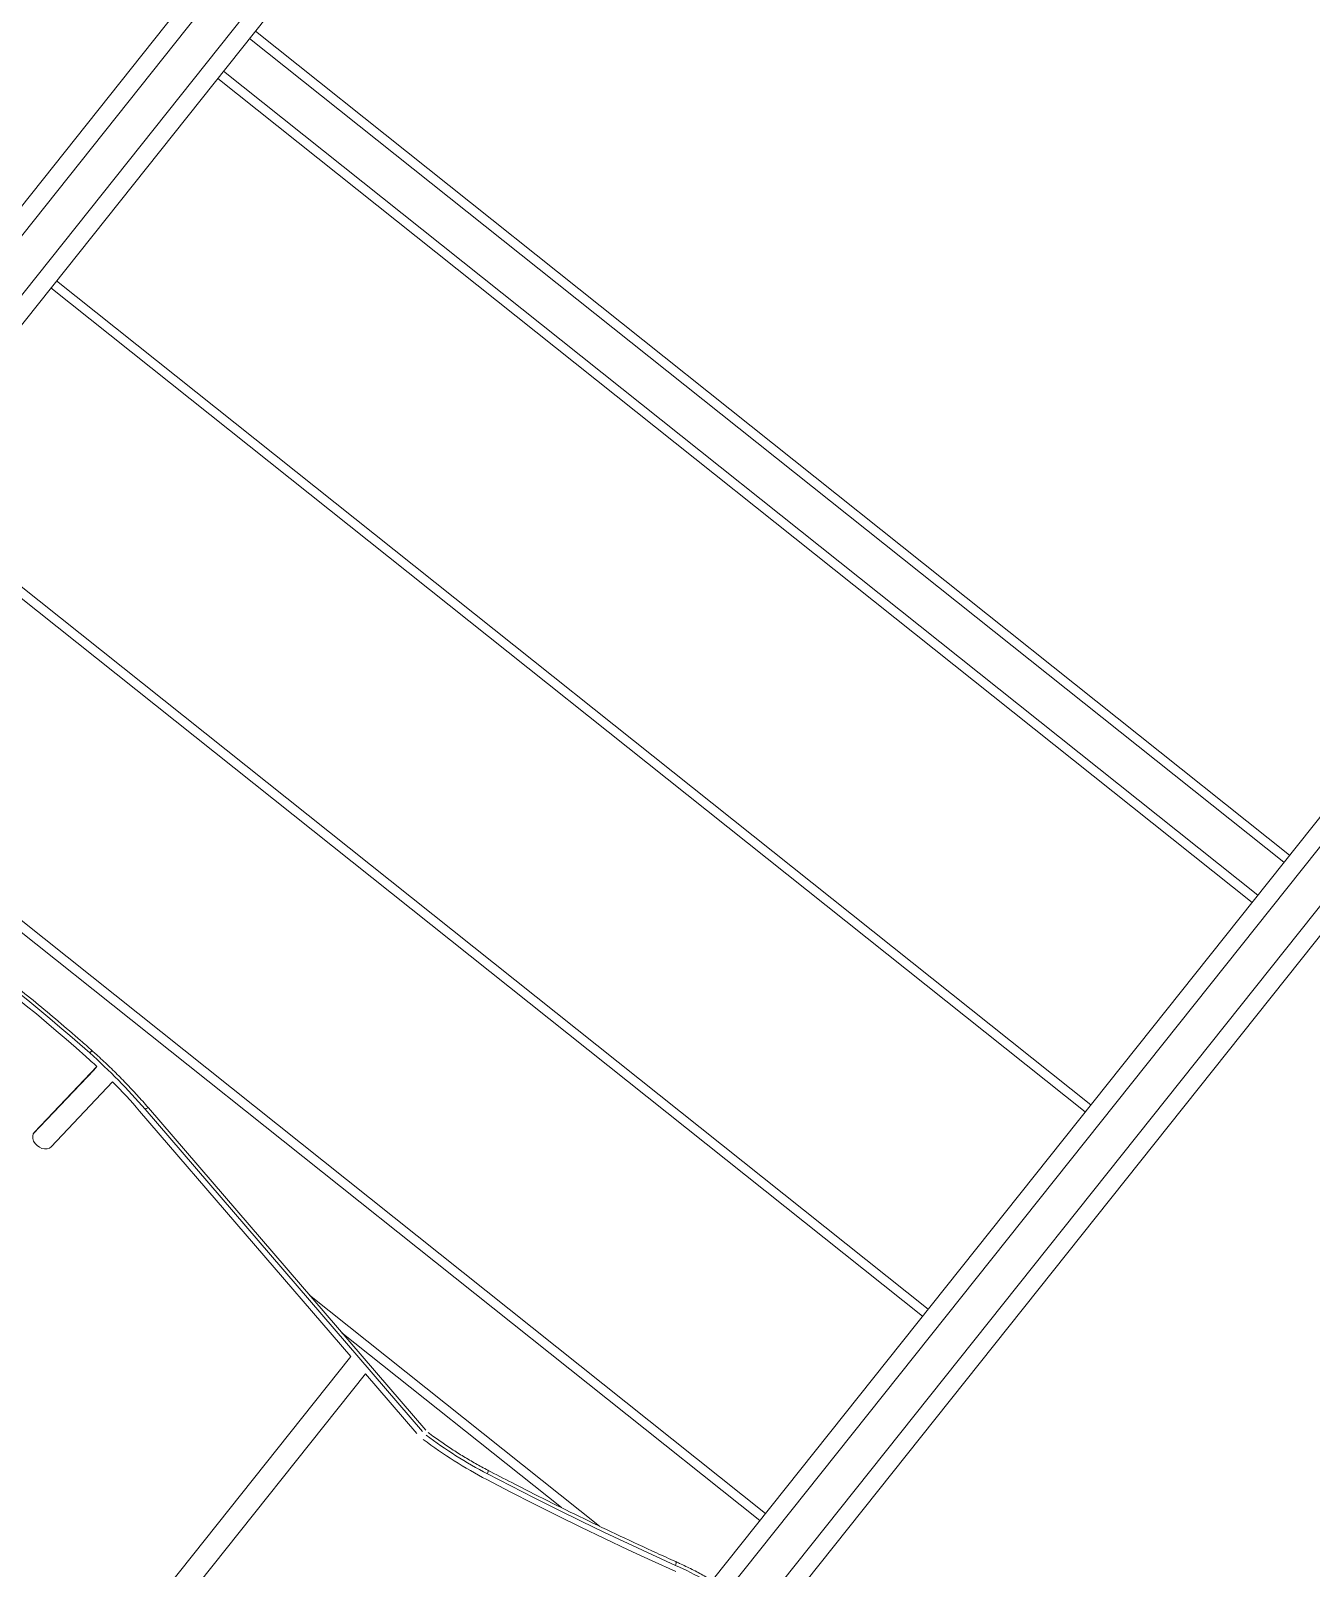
# Model space of a CAD drawing. Header units: millimetres. Extents: x -229914 to 856942, y -268655 to 87212.
# Drawn here: x -140543 to -139850, y 23899 to 24732 of the extents above; entities that cross this region are included whole.
import ezdxf

# ---------------------------------------------------------------- set-up
doc = ezdxf.new("R2010")
doc.units = ezdxf.units.MM

# ---------------------------------------------------------------- blocks, each defined once
blk = doc.blocks.new('Т912NEW')
at = {"color": 7, "linetype": 'Continuous', "lineweight": 15}
for p, q in [((-2987.25, 526.13), (-2987.25, 1056.96)), ((-2947.25, 1056.96), (-2947.25, 529.78)), ((-2231.25, 522.24), (-2231.25, 1056.96)), ((-2191.25, 1056.96), (-2191.25, 524.13)), ((-2231.25, 1019.17), (-2947.25, 1019.17)), ((-2947.25, 996.43), (-2231.25, 996.43)), ((-2231.25, 846.43), (-2947.25, 846.43)), ((-2231.25, 705.01), (-2947.25, 705.01)), ((-2231.25, 563.58), (-2947.25, 563.58)), ((-2669.52, 483.48), (-2665.31, 532.26)), ((-2669.4, 482.24), (-2665.31, 529.69)), ((-2665.31, 529.69), (-2665.31, 532.26)), ((-2657.54, 482.88), (-2653.39, 531.08)), ((-2459.81, 495.08), (-2632.09, 527.8)), ((-2404.18, 487.46), (-2630.4, 530.43)), ((-2403.25, 489.16), (-2629.47, 532.13)), ((-2498.03, 507.17), (-2297.33, 507.17)), ((-2459.81, 495.08), (-2459.81, 247.93)), ((-2447.81, 492.8), (-2447.81, 247.93)), ((-2405.86, 484.83), (-2447.81, 492.8))]:
    blk.add_line(p, q, dxfattribs=at)
at = {"color": 8, "linetype": 'Continuous', "lineweight": 15}
for p, q in [((-2977.25, 1049.89), (-2977.25, 527.1)), ((-2957.25, 528.9), (-2957.25, 1049.89)), ((-2221.25, 1049.89), (-2221.25, 523.56)), ((-2201.25, 524.56), (-2201.25, 1049.89)), ((-2947.25, 1024.17), (-2231.25, 1024.17)), ((-2231.25, 991.43), (-2947.25, 991.43)), ((-2947.25, 851.43), (-2231.25, 851.43)), ((-2947.25, 710.01), (-2231.25, 710.01)), ((-2947.25, 568.58), (-2231.25, 568.58)), ((-2319.73, 502.17), (-2471.7, 502.17)), ((-2669.52, 482.88), (-2669.52, 483.48))]:
    blk.add_line(p, q, dxfattribs=at)
at = {"color": 7, "linetype": 'Continuous', "lineweight": 15, "flags": 128}
for points in [[(-2672.8, 535.57), (-2679.91, 535.93), (-2687.02, 536.24), (-2694.13, 536.5), (-2701.25, 536.71), (-2708.37, 536.88), (-2715.49, 536.99), (-2722.61, 537.06), (-2729.73, 537.08)], [(-2673.3, 532.79), (-2680.34, 533.15), (-2687.39, 533.45), (-2694.44, 533.71), (-2701.49, 533.93), (-2708.55, 534.09), (-2715.61, 534.2), (-2722.66, 534.27), (-2729.72, 534.29)], [(-2251.79, 516.22), (-2265.49, 512.79), (-2279.22, 509.45), (-2293, 506.21), (-2306.82, 503.07), (-2320.67, 500.03), (-2334.56, 497.09), (-2348.48, 494.24), (-2362.43, 491.49)], [(-2360.72, 488.86), (-2346.7, 491.62), (-2332.72, 494.48), (-2318.77, 497.44), (-2304.85, 500.5), (-2290.98, 503.65), (-2277.14, 506.9), (-2263.34, 510.26), (-2249.59, 513.7)], [(-2669.52, 483.48), (-2669.42, 482.29), (-2668.91, 481.15), (-2668.04, 480.15), (-2666.87, 479.36), (-2665.46, 478.83), (-2663.93, 478.6), (-2662.36, 478.67), (-2660.88, 479.06), (-2659.58, 479.73), (-2658.54, 480.63), (-2657.85, 481.7), (-2657.54, 482.88)]]:
    blk.add_lwpolyline(points, dxfattribs=at)
at = {"color": 8, "linetype": 'Continuous', "lineweight": 15, "flags": 128}
for points in [[(-2630.4, 530.43), (-2630.17, 531.1), (-2629.94, 531.61), (-2629.73, 531.96), (-2629.55, 532.12), (-2629.47, 532.13)], [(-2251.79, 516.22), (-2252.1, 516.87), (-2252.4, 517.37), (-2252.67, 517.7), (-2252.91, 517.85), (-2253.03, 517.85)], [(-2362.43, 491.49), (-2362.67, 492.15), (-2362.9, 492.67), (-2363.11, 493.01), (-2363.3, 493.18), (-2363.38, 493.19)]]:
    blk.add_lwpolyline(points, dxfattribs=at)
at = {"color": 7, "linetype": 'Continuous', "lineweight": 15}
for centre, radius, start, end in [((-2690.26, 218.95), 314.3, 85.44801, 86.90635), ((-2689.96, 216.17), 319.86, 79.26883, 86.92559), ((-2689.55, 225.09), 308.11, 79.25187, 83.26092), ((-2196.7, 299.08), 224.02, 95.13407, 104.2363), ((-2407.89, 727.64), 240.49, 271.54381, 280.89608), ((-2407.89, 733.86), 249.49, 271.54377, 280.89621)]:
    blk.add_arc(centre, radius, start, end, dxfattribs=at)
at = {"color": 8, "linetype": 'Continuous', "lineweight": 15}
blk.add_arc((-2667.46, 535.67), 5.34, 161.67526, 181.07024, dxfattribs=at)
at = {"color": 7, "linetype": 'Continuous', "lineweight": 15}
for points, knots in [([(-2672.53, 537.35), (-2675.32, 537.49), (-2683.41, 537.91), (-2696.8, 538.41), (-2712.43, 538.77), (-2723.41, 538.87), (-2729.09, 538.87), (-2729.74, 538.87)], [0, 0, 0, 0, 0.146531, 0.424569, 0.702603, 0.966, 1, 1, 1, 1]), ([(-2629.47, 532.13), (-2631, 532.42), (-2635.45, 533.24), (-2642.85, 534.42), (-2651.68, 535.59), (-2660.57, 536.52), (-2667.53, 537.06), (-2671.52, 537.29), (-2672.53, 537.35)], [0, 0, 0, 0, 0.108594, 0.313976, 0.519362, 0.724753, 0.930139, 1, 1, 1, 1]), ([(-2253.03, 517.85), (-2256.72, 516.92), (-2267.42, 514.22), (-2285.21, 509.92), (-2306.43, 505.03), (-2327.74, 500.37), (-2346.73, 496.44), (-2358.64, 494.11), (-2363.38, 493.19)], [0, 0, 0, 0, 0.101348, 0.294061, 0.486777, 0.679492, 0.872209, 1, 1, 1, 1]), ([(-2217.2, 523.97), (-2218.53, 523.84), (-2222.37, 523.47), (-2228.69, 522.68), (-2236.13, 521.51), (-2243.5, 520.1), (-2249.12, 518.83), (-2252.28, 518.04), (-2253.03, 517.85)], [0, 0, 0, 0, 0.109373, 0.315907, 0.522451, 0.729017, 0.935577, 1, 1, 1, 1]), ([(-2363.38, 493.19), (-2364.66, 492.95), (-2368.39, 492.25), (-2374.63, 491.26), (-2382.09, 490.32), (-2389.61, 489.62), (-2396.1, 489.21), (-2400.09, 489.08), (-2401.55, 489.03)], [0, 0, 0, 0, 0.102443, 0.298347, 0.49426, 0.690188, 0.886097, 1, 1, 1, 1])]:
    blk.add_open_spline(points, degree=3, knots=knots, dxfattribs=at)

msp = doc.modelspace()

# ---------------------------------------------------------------- block references
at = {"rotation": 321.4676820499667}
msp.add_blockref('Т912NEW', (-138753.82306, 22094.20638), dxfattribs=at)

doc.saveas('drawing.dxf')
